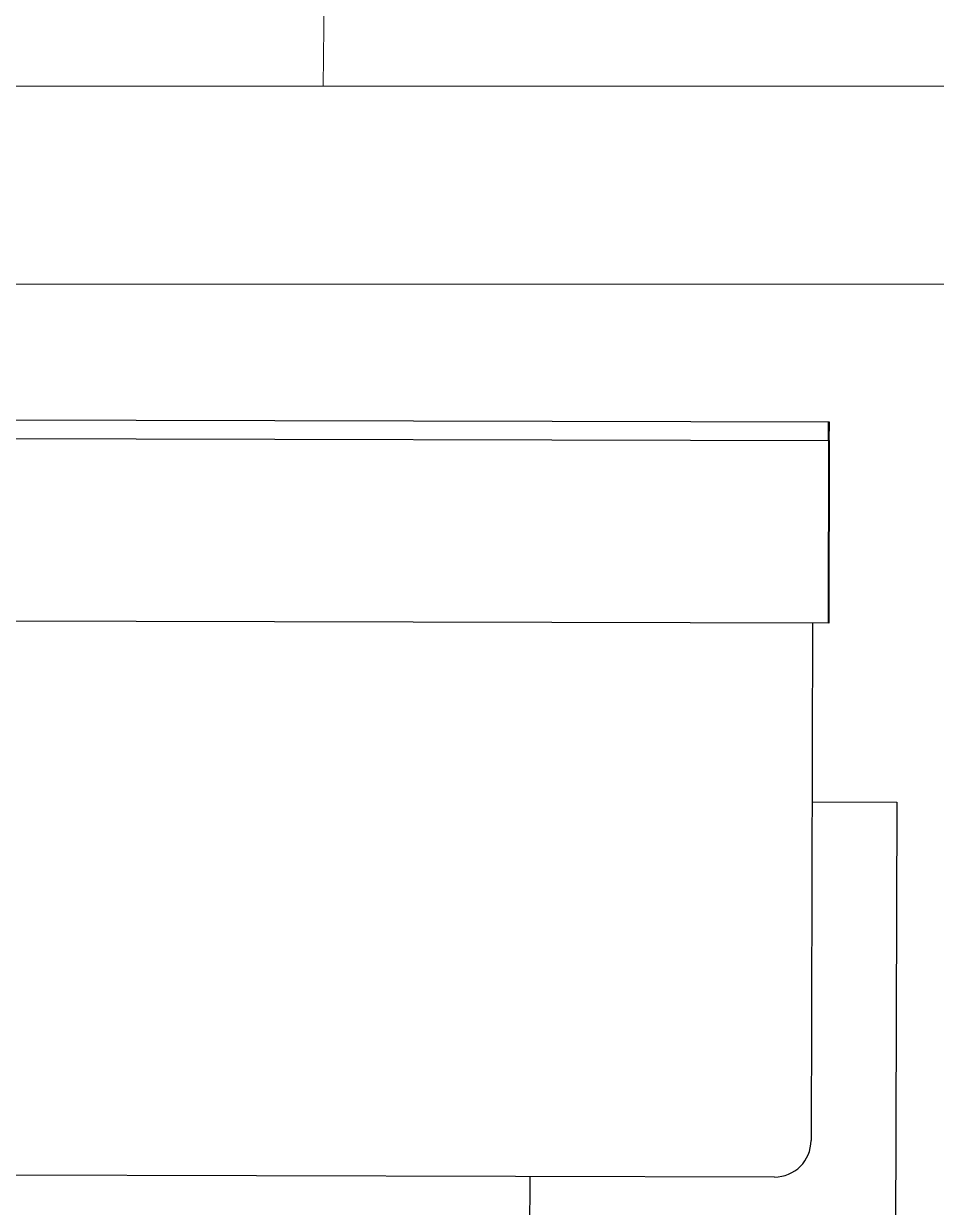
# Paper-space layout 'office1 floor1' of a CAD drawing. Header units: inches. Extents: x 0.3 to 10.8, y 1.4 to 4.2.
# Drawn here: x 2.3506 to 2.5577, y 2.8044 to 3.0729 of the extents above; entities that cross this region are included whole.
import ezdxf

# ---------------------------------------------------------------- set-up
doc = ezdxf.new("R2010")
doc.units = ezdxf.units.IN
doc.header["$MEASUREMENT"] = 0
doc.layers.get('0').update_dxf_attribs({"lineweight": 0})
doc.layers.add('WALL 1 100', color=250, linetype='Continuous', lineweight=9)
doc.layers.add('провода', color=1, linetype='Continuous', lineweight=5)

psp = doc.layouts.new('office1 floor1')

# ---------------------------------------------------------------- linework, layer by layer
at = {"color": 7, "linetype": 'ByBlock', "lineweight": -2}
for p, q in [((2.53347, 2.98255), (2.32592, 2.98305)), ((2.53327, 2.97847), (2.53328, 2.98263)), ((2.53334, 2.9784), (2.53335, 2.98255)), ((2.53346, 2.9784), (2.53347, 2.98255)), ((2.32591, 2.9789), (2.53346, 2.9784)), ((2.53327, 2.97847), (2.53317, 2.93696)), ((2.53334, 2.9784), (2.53324, 2.93689)), ((2.53346, 2.9784), (2.53336, 2.93689)), ((2.53336, 2.93689), (2.32581, 2.93739)), ((2.52961, 2.93689), (2.52932, 2.81956)), ((2.52951, 2.89637), (2.54875, 2.89632)), ((2.54875, 2.89632), (2.5485, 2.79254)), ((2.521, 2.81127), (2.20551, 2.81204)), ((2.46548, 2.79274), (2.46553, 2.81141))]:
    psp.add_line(p, q, dxfattribs=at)
psp.add_arc((2.52102, 2.81958), 0.0083, 269.8612, 359.8612, dxfattribs=at)
at = {"layer": 'WALL 1 100', "color": 0}
psp.add_line((0.31925, 3.01385), (3.91924, 3.01385), dxfattribs=at)
at = {"layer": 'провода', "color": 1}
for p, q in [((2.41859, 3.05874), (2.42013, 3.18755)), ((3.74355, 3.05905), (0.29882, 3.05824))]:
    psp.add_line(p, q, dxfattribs=at)

doc.saveas('drawing.dxf')
